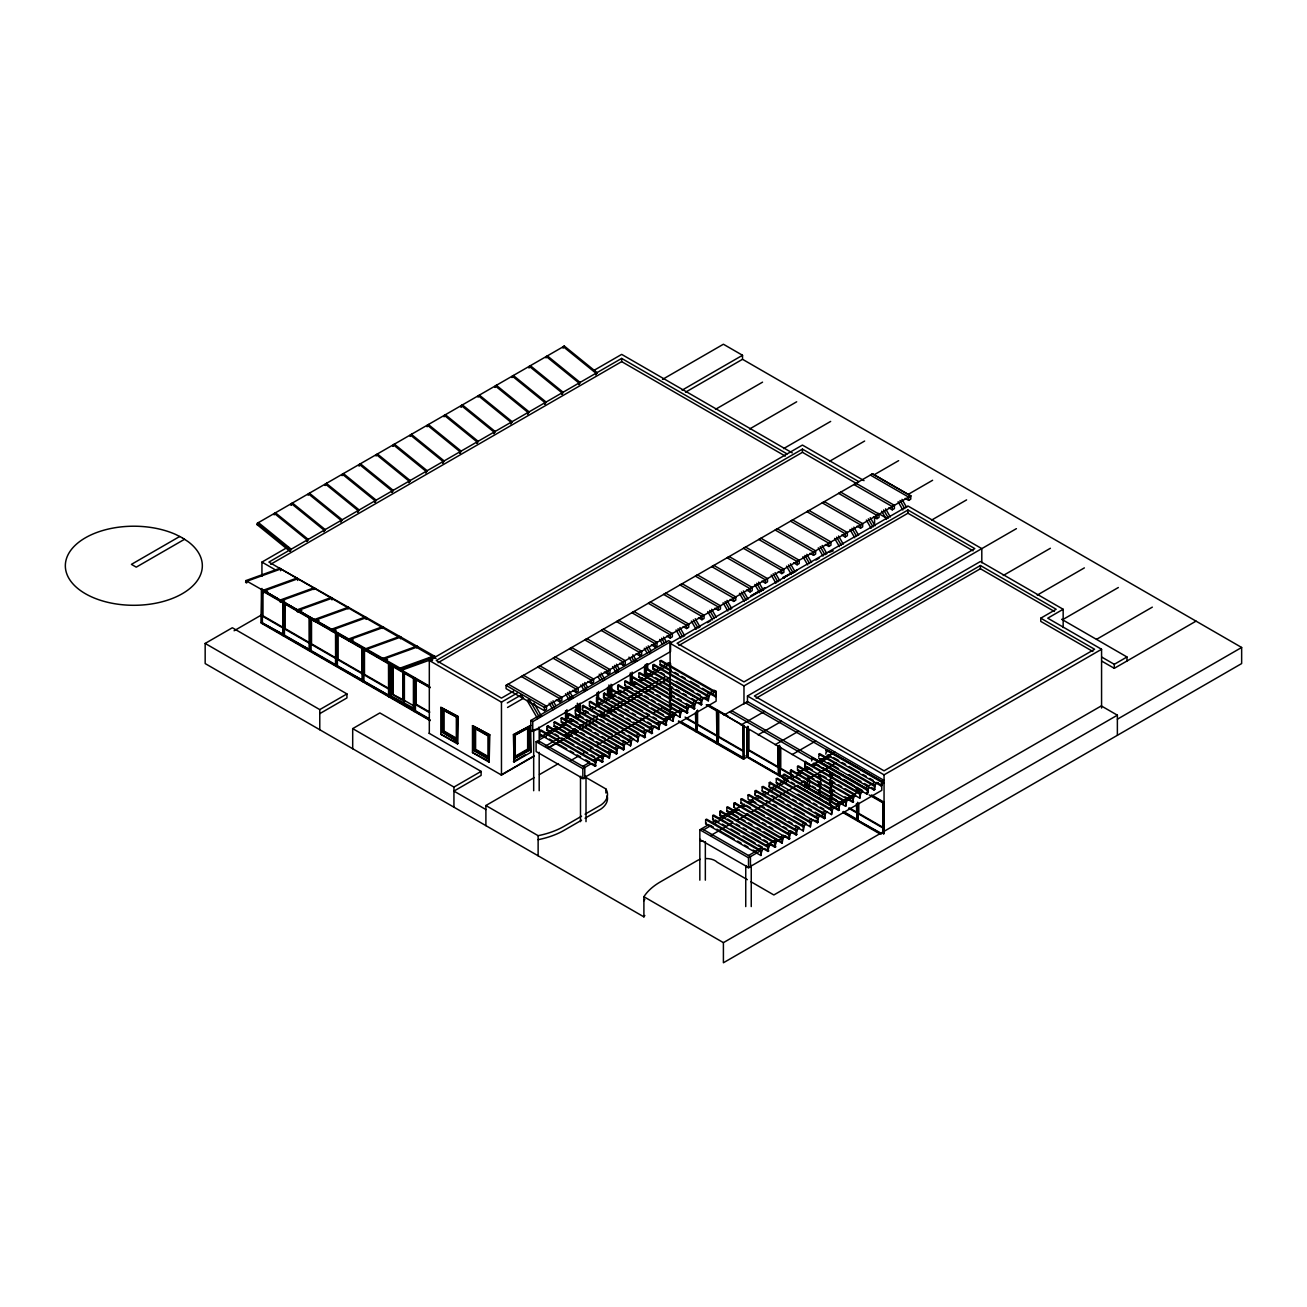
<?xml version="1.0" encoding="UTF-8"?>
<svg xmlns="http://www.w3.org/2000/svg" width="1307" height="1307" viewBox="0 0 1307 1307"><rect width="100%" height="100%" fill="white"/><g stroke="black" fill="none" stroke-linecap="round" stroke-linejoin="round"><path stroke-width="1.5" d="M280.58 570.734L280.825 568.97L246.925 581.223L246.68 582.987L245.634 582.367L245.879 580.602L279.78 568.349L435.084 656.49L434.839 658.238M297.718 580.455L296.918 578.086L263.017 590.339L262.772 592.087L267.592 591.336M263.818 592.708L264.063 590.96L297.98 578.707M280.155 600.06L281.217 600.681L315.118 588.428L314.056 587.807L280.155 600.06L279.91 601.808L284.73 601.073M280.956 602.429L281.217 600.681M331.994 599.897L331.21 597.528L297.293 609.781L297.048 611.529L301.868 610.794M298.094 612.15L298.355 610.402L332.256 598.149M313.811 589.555L314.056 587.807M319.006 620.515L314.186 621.25L314.448 619.502L348.348 607.249L349.394 607.869L315.493 620.122L314.448 619.502M315.232 621.871L315.493 620.122M366.287 619.355L365.486 616.969L331.586 629.222L331.325 630.987L336.144 630.235M332.37 631.608L332.632 629.843L366.532 617.59M348.087 608.997L348.348 607.249M348.724 638.96L349.77 639.58L383.67 627.327L382.624 626.707L348.724 638.96L348.463 640.708L353.282 639.956M349.524 641.329L349.77 639.58M365.225 618.734L365.486 616.969M400.808 637.048L399.762 636.427L365.862 648.68L365.601 650.429L366.663 651.049L366.908 649.301L400.808 637.048L400.563 638.796M382.379 628.455L382.624 626.707M383 658.401L384.046 659.022L417.946 646.769L416.9 646.148L383 658.401L382.755 660.149L387.558 659.414M383.801 660.77L384.046 659.022M246.925 581.223L245.879 580.602L401.184 668.743L435.084 656.49L434.038 655.869L400.138 668.122L400.939 670.491L432.96 658.924M400.939 670.491L400.138 668.122M416.655 647.896L416.9 646.148M433.793 657.617L434.038 655.869M288.308 549.986L257.136 524.695L257.365 523.225L564.346 346.077L597.07 372.626L595.747 374.684L597.07 372.626M291.183 549.185L289.86 551.244L291.183 549.185L258.459 522.62L257.136 524.695M274.127 514.876L275.45 512.818L308.174 539.366L306.851 541.441L308.174 539.366M292.441 503.015L291.118 505.074L292.441 503.015L325.165 529.564L323.842 531.622L325.165 529.564M308.109 495.271L309.432 493.196L342.156 519.745L340.833 521.82L342.156 519.745M326.423 483.394L325.1 485.452L326.423 483.394L359.147 509.942L357.824 512.001L359.147 509.942M342.091 475.65L343.414 473.575L376.138 500.14L374.815 502.198L376.138 500.14M360.405 463.773L359.082 465.831L360.405 463.773L393.146 490.321L391.806 492.396L393.146 490.321M376.073 456.029L377.396 453.954L410.137 480.519L408.797 482.577L410.137 480.519M394.387 444.151L393.064 446.21L394.387 444.151L427.128 470.7L425.804 472.775L427.128 470.7M410.088 436.424L411.411 434.349M428.402 424.546L427.079 426.605L428.402 424.546L461.126 451.095L459.803 453.17L461.126 451.095M444.07 416.802L445.393 414.744L478.117 441.292L476.794 443.351L478.117 441.292M444.135 460.914L442.812 462.972L444.135 460.914L411.395 434.349M462.384 404.925L461.061 406.983L462.384 404.925L495.108 431.473L493.785 433.548L495.108 431.473M478.052 397.181L479.375 395.122L512.099 421.671L510.776 423.729L512.099 421.671M496.366 385.304L495.043 387.378L496.366 385.304L529.106 411.868L527.767 413.927L529.106 411.868M512.034 377.56L513.357 375.501L546.097 402.05L544.758 404.124L546.097 402.05M530.348 365.682L529.025 367.757L530.348 365.682L563.088 392.247L561.765 394.306L563.088 392.247M546.016 357.938L547.355 355.88L580.079 382.428L578.756 384.503L580.079 382.428M563.252 346.665L563.023 348.136L564.346 346.077L563.252 346.665L595.976 373.23M546.506 706.188L544.382 707.414L544.382 710.681L506.087 688.658L506.087 685.374L508.211 684.149L546.506 706.188L546.506 709.456L544.382 710.681M559.723 698.559L561.847 697.334L523.535 675.294L521.411 676.536L559.723 698.559L559.723 701.826L556.243 699.833M576.109 689.099L578.233 687.858L539.922 665.835L537.798 667.06L576.109 689.099L576.109 692.367L572.629 690.357M591.45 680.244L593.574 679.019L555.263 656.996L553.139 658.222L591.45 680.244L591.45 683.512L587.97 681.519M607.837 670.785L609.961 669.56L571.649 647.52L569.525 648.746L607.837 670.785L607.837 674.053L604.357 672.043M623.161 661.93L625.285 660.705L586.974 638.666L584.866 639.907L623.161 661.93L623.161 665.198L619.681 663.204M639.548 652.471L641.672 651.229L603.377 629.206L601.253 630.431L639.548 652.471L639.548 655.738L636.068 653.729M654.889 643.616L657.013 642.39L618.701 620.351L616.577 621.593L654.889 643.616L654.889 646.883L651.409 644.89M670.23 634.777L672.353 633.552L634.042 611.513L631.918 612.738L670.23 634.777L670.23 638.045L666.75 636.035M686.616 625.301L688.74 624.076L650.429 602.053L648.305 603.279L686.616 625.301L686.616 628.569L683.136 626.576M701.941 616.463L704.065 615.221L665.769 593.198L663.646 594.424L701.941 616.463L701.941 619.73L698.461 617.721M718.344 606.987L720.451 605.762L682.156 583.723L680.032 584.964L718.344 606.987L718.344 610.255L714.847 608.261M733.668 598.132L735.792 596.907L697.481 574.884L695.357 576.109L733.668 598.132L733.668 601.416L730.188 599.407M750.055 588.673L752.178 587.447L713.867 565.408L711.76 566.65L750.055 588.673L750.055 591.94L746.575 589.947M765.396 579.818L767.503 578.593L729.208 556.57L727.084 557.795L765.396 579.818L765.396 583.085L761.899 581.092M781.782 570.358L783.89 569.133L745.594 547.094L743.471 548.319L781.782 570.358L781.782 573.626L778.286 571.616M797.123 561.504L799.231 560.278L760.935 538.255L758.812 539.481L797.123 561.504L797.123 564.787L793.627 562.778M813.509 552.044L815.617 550.819L777.322 528.78L775.198 530.021L813.509 552.044L813.509 555.312L810.013 553.318M828.834 543.189L830.958 541.964L792.646 519.941L790.523 521.166L828.834 543.189L828.834 546.457L825.354 544.464M845.221 533.73L847.344 532.504L809.033 510.465L806.925 511.69L845.221 533.73L845.221 536.997L841.741 534.988M860.561 524.875L862.669 523.65L824.374 501.627L822.25 502.852L860.561 524.875L860.561 528.142L857.065 526.149M876.948 515.415L879.056 514.19L840.76 492.151L838.637 493.376L876.948 515.415L876.948 518.683L873.468 516.673M892.273 506.561L894.396 505.335L856.085 483.296L853.977 484.538L892.273 506.561L892.273 509.828L888.793 507.835M908.659 497.101L910.783 495.859L872.472 473.837L506.087 685.374L544.382 707.414L910.701 495.908L872.488 473.837L870.364 475.062L908.659 497.101L908.659 500.369L905.179 498.359M559.723 701.826L561.847 700.601L561.847 697.334M576.109 692.367L578.233 691.142L578.233 687.858M591.45 683.512L593.574 682.287L593.574 679.019M607.837 674.053L609.961 672.827L609.961 669.56M623.161 665.198L625.285 663.972L625.285 660.705M639.548 655.738L641.672 654.513L641.672 651.229M654.889 646.883L657.013 645.658L657.013 642.39M670.23 638.045L672.353 636.819L672.353 633.552M686.616 628.569L688.74 627.344L688.74 624.076M701.941 619.73L704.065 618.489L704.065 615.221M718.344 610.255L720.451 609.029L720.451 605.762M733.668 601.416L735.792 600.174L735.792 596.907M750.055 591.94L752.178 590.715L752.178 587.447M765.396 583.085L767.503 581.86L767.503 578.593M781.782 573.626L783.89 572.401L783.89 569.133M797.123 564.787L799.231 563.546L799.231 560.278M813.509 555.312L815.617 554.086L815.617 550.819M828.834 546.457L830.958 545.231L830.958 541.964M845.221 536.997L847.344 535.772L847.344 532.504M860.561 528.142L862.669 526.917L862.669 523.65M876.948 518.683L879.056 517.458L879.056 514.19M892.273 509.828L894.396 508.603L894.396 505.335M908.659 500.369L910.783 499.143L910.783 495.859M513.406 734.681L530.773 725.45L513.406 734.681L514.092 761.997L530.773 752.375L530.805 720.484L668.596 640.626L670.54 641.753L670.54 651.556L532.75 731.414L530.805 730.286M532.75 731.414L532.75 721.611L670.54 641.753M539.987 730.482L540.869 729.976L596.106 761.752L595.224 766.343L539.987 734.567L539.987 730.482L595.224 762.259L596.106 761.752M547.045 726.398L547.927 725.875L603.164 757.652L602.282 762.242L547.045 730.482L547.045 726.398L602.282 758.158L603.164 757.652M554.119 722.297L555.001 721.791L610.238 753.551L609.356 758.158L554.119 726.382L554.119 722.297L609.356 754.074L610.238 753.551M561.177 718.197L562.059 717.69L617.296 749.466L616.414 754.057L561.177 722.281L561.177 718.197L616.414 749.973L617.296 749.466M568.251 714.112L569.133 713.589L624.37 745.366L623.488 749.957L568.251 718.197L568.251 714.112L623.488 745.872L624.37 745.366M575.309 710.011L576.191 709.505L631.444 741.265L630.546 745.872L575.309 714.096L575.309 710.011L630.546 741.788L631.444 741.265M582.383 705.911L583.265 705.404L638.502 737.181L637.62 741.772L582.383 709.995L582.383 705.911L637.62 737.687L638.502 737.181M589.441 701.826L590.323 701.304L645.576 733.08L644.678 737.671L589.441 705.911L589.441 701.826L644.678 733.586L645.576 733.08M596.515 697.726L597.397 697.219L652.634 728.979L651.752 733.586L596.515 701.81L596.515 697.726L651.752 729.502L652.634 728.979M603.573 693.625L604.455 693.118L659.708 724.895L658.826 729.486L603.573 697.709L603.573 693.625L658.826 725.401L659.708 724.895M610.647 689.541L611.529 689.018L666.766 720.794L665.884 725.385L610.647 693.625L610.647 689.541L665.884 721.301L666.766 720.794M617.705 685.44L618.587 684.933L673.84 716.693L672.958 721.301L617.705 689.524L617.705 685.44L672.958 717.216L673.84 716.693M624.779 681.339L625.661 680.833L680.898 712.609L680.016 717.2L624.779 685.423L624.779 681.339L680.016 713.116L680.898 712.609M631.836 677.255L632.719 676.732L687.972 708.508L687.09 713.099L631.836 681.339L631.836 677.255L687.09 709.015L687.972 708.508M638.911 673.154L639.793 672.648L695.03 704.408L694.148 709.015L638.911 677.238L638.911 673.154L694.148 704.93L695.03 704.408M645.968 669.053L646.867 668.547L702.104 700.323L701.222 704.914L645.968 673.138L645.968 669.053L701.222 700.83L702.104 700.323M653.043 664.969L653.925 664.446L709.162 696.223L708.28 700.813L653.043 669.053L653.043 664.969L708.28 696.729L709.162 696.223M660.1 660.868L660.999 660.362L716.236 692.122L715.354 696.729L660.1 664.953L660.1 660.868L715.354 692.628M539.987 734.567L546.048 737.034M547.045 730.482L547.927 725.875M554.119 726.382L555.001 725.875L565.359 731.822M568.251 718.197L569.133 713.589M582.383 709.995L583.265 705.404M589.441 705.911L595.502 708.378M596.515 701.81L597.397 701.304M603.573 697.709L604.455 693.118M610.647 693.625L611.529 693.102M617.705 689.524L618.587 684.933M624.779 685.423L625.661 684.917M631.836 681.339L632.719 680.816M638.911 677.238L639.793 676.732M645.968 673.138L646.867 672.631M653.043 669.053L653.925 664.446M660.1 664.953L660.999 664.446L671.357 670.393M539.644 737.442L557.305 727.198M560.834 725.156L571.437 719.013M574.966 716.955L585.569 710.812M589.098 708.77L592.626 706.728M596.172 704.669L620.907 690.341M624.436 688.299L627.964 686.24M631.493 684.198L635.039 682.156M638.568 680.097L642.096 678.055M645.625 676.013L668.596 662.698L670.54 663.825L670.54 673.628M707.169 694.295L714.177 690.243L716.122 691.354L716.122 701.173L582.84 778.417L536.115 751.541L536.115 741.739L538.059 740.612L584.784 767.487L584.784 777.289M539.824 739.582L566.323 724.225M569.852 722.183L573.381 720.124M576.926 718.082L580.455 716.04M583.984 713.981L587.513 711.939M591.058 709.897L615.777 695.553M619.322 693.511L629.909 687.368M633.454 685.325L636.983 683.267M640.512 681.225L670.54 663.825M545.117 746.313L559.249 738.128M564.559 735.057L575.145 728.914M578.691 726.872L624.615 700.242M628.144 698.199L665.247 676.699M582.84 766.359L589.833 762.291M593.345 760.266L603.85 754.172M607.347 752.146L610.859 750.12M614.355 748.094L617.852 746.052M621.364 744.026L624.86 742M628.357 739.974L631.869 737.932M635.365 735.906L638.878 733.88M642.374 731.855L645.87 729.812M649.383 727.787L652.879 725.761M656.392 723.735L659.888 721.693M663.384 719.667L680.898 709.521M684.411 707.495L687.907 705.453M691.403 703.427L701.924 697.334M582.84 778.417L582.84 768.614L591.793 763.419M595.289 761.393L598.786 759.367M602.298 757.325L605.795 755.299M609.307 753.273L612.803 751.247M616.3 749.205L619.812 747.179M623.308 745.153L633.813 739.059M637.326 737.034L640.822 735.008M644.318 732.966L654.84 726.888M658.336 724.846L675.85 714.7M679.346 712.674L682.858 710.649M686.355 708.606L696.86 702.529M700.372 700.487L716.122 691.354M715.354 696.729L716.236 696.206M705.649 819.652L706.532 819.13L761.769 850.906L760.886 855.497L705.649 823.737L705.649 819.652L760.886 851.412L761.769 850.906M712.707 815.552L713.589 815.029L768.843 846.805L767.961 851.412L712.707 819.636L712.707 815.552L767.961 847.312L768.843 846.805M719.781 811.451L720.663 810.944L775.901 842.705L775.018 847.312L719.781 815.535L719.781 811.451L775.018 843.227L775.901 842.705M726.839 807.35L727.738 806.844L782.975 838.62L782.092 843.211L726.839 811.451L726.839 807.35L782.092 839.127L782.975 838.62M733.913 803.266L734.795 802.743L790.032 834.519L789.15 839.127L733.913 807.35L733.913 803.266L789.15 835.026L790.032 834.519M740.971 799.165L741.87 798.659L797.107 830.419L796.224 835.026L740.971 803.25L740.971 799.165L796.224 830.942L797.107 830.419M748.045 795.064L748.927 794.558L804.164 826.334L803.282 830.925L748.045 799.165L748.045 795.064L803.282 826.841L804.164 826.334M755.119 790.98L756.001 790.457L811.239 822.234L810.356 826.841L755.119 795.064L755.119 790.98L810.356 822.74L811.239 822.234M762.177 786.879L763.059 786.373L818.296 818.133L817.414 822.74L762.177 790.964L762.177 786.879L817.414 818.656L818.296 818.133M769.251 782.779L770.133 782.272L825.37 814.049L824.488 818.639L769.251 786.879L769.251 782.779L824.488 814.555L825.37 814.049M776.309 778.694L777.191 778.171L832.428 809.948L831.546 814.555L776.309 782.779L776.309 778.694L831.546 810.454L832.428 809.948M783.383 774.594L784.265 774.087L839.502 805.847L838.62 810.454L783.383 778.678L783.383 774.594L838.62 806.37L839.502 805.847M790.441 770.493L791.323 769.986L846.56 801.763L845.678 806.354L790.441 774.594L790.441 770.493L845.678 802.269L846.56 801.763M797.515 766.408L798.397 765.886L853.634 797.662L852.752 802.269L797.515 770.493L797.515 766.408L852.752 798.169L853.634 797.662M811.647 760.935L812.529 757.701L867.766 789.477L867.766 793.561L866.884 794.068L813.362 763.288M818.705 756.851L819.587 753.6L874.824 785.376L874.824 789.461L873.942 789.983L818.705 758.207M825.779 754.106L826.661 749.515L881.898 781.276L881.898 785.376L881.016 785.883L827.494 755.103M705.649 823.737L706.532 823.214M712.707 819.636L713.589 819.13M719.781 815.535L720.663 810.944M726.839 811.451L727.738 810.928L738.079 816.891M733.913 807.35L734.795 802.743M740.971 803.25L741.87 802.743M755.119 795.064L756.001 790.457M762.177 790.964L768.238 793.431M769.251 786.879L770.133 782.272M776.309 782.779L780.638 784.249M783.383 778.678L787.713 780.165M790.441 774.594L791.323 769.986M805.455 765.886L804.573 766.392L859.81 798.169L860.692 793.561L805.455 761.801L804.573 762.308L859.81 794.084L860.692 793.561M699.833 880.166L699.833 829.765L708.835 824.554M712.364 822.495L715.909 820.453M719.438 818.411L744.173 804.066M747.702 802.024L758.305 795.881M761.834 793.823L765.363 791.781M768.892 789.738L793.627 775.394M797.172 773.352L807.759 767.209M811.304 765.167L814.833 763.108M818.362 761.066L821.891 759.024M825.436 756.965L828.965 754.923M703.721 829.765L710.779 825.665M714.325 823.622L739.059 809.294M742.588 807.236L746.117 805.194M749.646 803.152L753.191 801.093M756.72 799.051L760.249 796.992M763.778 794.95L788.513 780.622M792.042 778.564L802.645 772.421M806.174 770.378L809.719 768.336M813.248 766.278L816.777 764.236M820.306 762.193L830.909 756.05M710.779 835.483L731.985 823.198M737.279 820.126L747.882 813.983M751.411 811.925L797.352 785.311M800.881 783.269L804.409 781.21M807.955 779.168L836.219 762.782M748.503 855.513L762.504 847.393M766.016 845.368L776.521 839.274M780.018 837.248L783.53 835.222M787.026 833.18L790.523 831.154M794.035 829.128L797.531 827.102M801.028 825.06L804.54 823.034M808.036 821.008L811.549 818.983M815.045 816.94L818.541 814.915M822.054 812.889L825.55 810.863M829.063 808.821L832.559 806.795M836.055 804.769L860.578 790.555M864.074 788.529L874.595 782.436M699.833 839.584L748.503 867.57L748.503 857.768L764.464 848.521M767.961 846.495L771.457 844.453M774.969 842.427L785.474 836.333M788.971 834.307L792.483 832.281M795.979 830.255L799.476 828.213M802.988 826.187L806.484 824.162M809.997 822.136L813.493 820.093M816.989 818.068L827.511 811.974M831.007 809.948L855.53 795.734M859.026 793.708L862.522 791.683M866.035 789.657L869.531 787.615M873.043 785.589L878.288 782.55M866.884 794.068L867.766 789.477M873.942 789.983L874.824 785.376M881.016 785.883L881.898 781.276M748.503 867.57L881.784 790.327L881.784 782.485M179.696 536.491L131.419 564.363L136.255 567.156L184.532 539.285M261.939 576.289L261.939 562.092L288.39 546.816M593.46 370.682L621.675 354.393L792.254 452.875M787.043 453.888L621.675 358.412L268.899 562.092L436.015 658.565M270.663 564.281L621.675 361.631L785.278 456.094M261.841 622.704L283.309 634.483L261.841 622.704L262.364 590.388L283.309 602.462L283.276 635.856L284.42 635.137L284.42 603.115L283.897 635.447L309.677 649.71L284.42 635.137M644.825 915.472A71.346 41.187 0 0 0 643.894 916.861L205.166 663.564L205.166 643.436L232.336 627.752L346.943 693.919L346.943 697.938L319.774 713.638M662.518 379.389L723.408 344.231L742.523 355.275L742.523 359.294L1241.65 647.471L1241.65 663.564L723.408 962.769L723.408 942.641L1117.371 715.19L1117.371 735.302M234.1 630.758L262.331 614.47M282.769 634.794L282.769 602.772L283.815 602.07L428.941 685.865M430.166 720.663L261.335 623.178L261.939 588.444M682.107 390.172L742.523 355.275M685.554 392.198L742.523 359.294M310.38 618.717L336.16 632.98L335.621 665.312L310.38 650.723L310.38 618.717L335.621 633.291L336.765 632.653L336.765 666.129M715.468 409.336L762.553 382.15M363.248 681.421L363.869 648.975L363.869 680.996L362.725 681.715L362.725 648.239L336.847 633.993L362.104 648.582L363.248 647.945M310.903 618.407L310.903 650.429L309.759 651.147L309.759 617.672M337.386 633.699L337.386 665.704L336.242 666.439L336.242 632.964M749.565 429.006L796.682 401.788M389.731 663.221L388.587 663.858L363.33 649.285M336.847 666.015L362.643 680.293L337.386 665.704M389.731 696.745L390.434 664.413L390.434 696.337L414.123 710.011M205.166 643.436L319.774 709.603L346.943 693.919M783.547 448.628L830.664 421.409M429.317 733.39L429.317 660.492L802.433 445.066L864.025 480.633M858.813 481.646L802.433 449.102L436.277 660.492L501.463 698.118L513.782 691.011M438.041 662.698L802.433 452.32L857.049 483.835M389.731 664.806L413.42 678.496L414.809 677.712M430.052 719.83L414.907 711.073L414.907 679.052L428.892 686.518M363.33 681.306L389.11 695.585L363.869 680.996M393.244 693.984L393.244 665.949L392.541 694.376L402.997 699.604L402.997 671.586L402.997 699.604M413.943 708.28L391.152 695.928L389.029 697.105L389.192 663.531L261.384 589.147L261.335 623.178M352.694 748.731L352.694 728.62L379.863 712.936L481.107 771.391L481.107 775.41L453.937 791.094L485.894 809.539M829.749 461.191L864.646 441.031M415.43 678.758L415.43 710.763L414.123 711.58L414.286 678.023L430.166 687.188M440.835 707.365L458.202 716.595L457.499 743.912L440.835 734.289L440.835 707.365L458.202 716.595M442.011 709.391L457.025 717.265L442.011 709.391L442.011 732.296L456.339 740.563L442.697 731.904L442.697 708.998M874.203 474.768L898.628 460.652M442.011 732.296L443.4 731.495L456.143 738.847M440.835 734.289L458.202 743.52M429.317 660.492L501.463 702.153L517.376 692.955M507.296 702.97L521.33 694.867L523.339 698.33M472.481 725.63L489.831 734.861L489.145 762.177L472.481 752.554L472.481 725.63L489.831 734.861M507.541 707.463L523.535 698.216M473.64 727.656L487.968 735.939L487.968 758.844L473.64 750.561L473.64 727.656L488.671 735.531M908.185 494.389L932.61 480.273M473.64 750.561L475.045 749.761L487.772 757.112M472.481 752.554L488.165 760.821M670.115 667.599L670.115 643.289L907.94 505.989L981.802 548.63L981.802 562.794M783.432 577.988L797.368 569.934L782.73 577.563L784.135 578.38M707.365 622.687L710.698 620.76M815.911 560.033L819.244 558.105M829.242 552.338L833.262 550.802M514.582 735.351L528.91 727.084L528.91 749.973L514.582 758.256L514.582 735.351L529.596 727.476L529.596 750.381L514.582 758.256M907.94 510.008L677.091 643.289L743.977 681.911L974.826 548.63L907.94 510.008L907.94 513.226L678.856 645.495M352.694 728.62L453.937 787.075L481.107 771.391M513.863 757.848L528.191 749.565L529.596 750.381M513.406 761.589L525.071 754.858M931.695 520.039L966.592 499.895M571.077 732.41L575.783 729.698M599.521 715.991L604.226 713.279M566.225 736.854L577.204 730.515M600.942 716.808L604.079 714.994M607.216 713.181L610.353 711.384M501.185 774.888L533.975 755.952M548.107 747.8L563.987 738.618M581.648 728.44L597.528 719.258M611.643 711.106L641.655 693.788M645.184 691.746L648.713 689.704M652.258 687.662L669.903 677.467M429.039 733.227L501.463 775.051L534.253 756.116M548.385 747.963L564.265 738.782M570.751 735.04L566.911 737.262L566.911 733.325M573.185 733.635L577.89 730.923M580.161 729.616L592.512 722.477M601.628 717.216L606.334 714.504M610.157 712.282L641.933 693.935M645.462 691.909L656.065 685.783M659.594 683.757L670.181 677.63M567.957 737.458L571.453 735.449M574.933 733.439L578.413 731.414M603.033 717.216L606.513 715.207M485.894 825.632L485.894 805.52L534.302 777.567M539.481 774.577L558.497 763.598M570.783 760.527L577.825 756.459M581.354 754.433L584.866 752.391M588.395 750.365L591.908 748.323M595.437 746.297L648.239 715.811M653.533 712.756L662.322 707.675L670.181 712.217M670.115 643.289L743.977 685.93L1016.405 528.649M747.457 702.071L747.457 695.994L980.397 561.504L1063.163 609.274L1063.163 627.523M1040.764 618.178L1056.187 609.274L980.397 565.523L754.417 695.994L884.055 770.836L1094.612 649.269L1040.764 618.178L1040.764 621.397L1092.864 651.474M723.931 715.141L747.457 701.549L884.055 780.426L881.964 781.635L745.366 702.758M697.088 710.861L697.088 730.989L696.059 731.789L696.059 712.103M756.181 698.183L980.397 568.741L1054.422 611.48M581.566 816.205L564.085 826.302A68.242 39.406 0 0 1 538.125 835.679L485.894 805.52M585.062 814.179L600.812 805.096A28.754 16.599 0 0 0 605.893 788.954L584.817 776.799M741.004 724.993L764.53 711.416M1003.27 575.472L1050.387 548.27M581.566 820.224L564.085 830.321A68.242 39.406 0 0 1 538.125 839.698M585.062 818.215L600.812 809.115A28.754 16.599 0 0 0 607.118 795.751M834.879 752.031L811.353 765.608L718.098 711.106L718.098 743.128L716.955 743.846L716.955 710.371M758.076 734.861L781.602 721.268M678.415 721.595L743.438 759.138L747.49 756.835L747.457 726.414M778.253 746.428L778.253 774.447L747.702 756.802L747.702 726.79M775.149 744.712L798.675 731.136M1037.252 595.093L1084.369 567.892M792.222 754.564L815.748 740.987M1063.163 609.274L1047.74 618.178L1101.572 649.269L1101.572 708.067M780.132 746.869L780.132 774.92L778.988 775.639L778.988 746.117M1062.509 619.747L1118.351 587.513M824.619 769.48L830.386 772.012M808.821 784.298L808.821 788.301L819.26 793.529M806.011 790.621L830.386 805.504L830.386 795.669M1096.491 639.368L1152.333 607.134M747.457 695.994L884.055 774.855L1101.572 649.269M866.198 793.153L868.273 791.944L868.273 789.526L731.691 710.665M881.964 784.037L884.055 782.828M1101.932 657.192L1114.283 664.315L1126.977 656.98L1126.977 660.999M1101.932 661.211L1114.283 668.334L1196.036 621.135M869.09 794.901L882.911 802.841L884.055 802.22L871.687 795.081M881.751 833.588L857.653 820.29L857.653 802.286M857.572 820.404L857.033 804.949M1117.371 719.209L1241.65 647.471M258.459 522.62L257.365 523.225L290.154 549.822M314.186 621.25L317.96 619.894M401.772 669.2L422.488 661.701M825.779 750.022L881.016 781.798M833.556 757.57L838.735 760.543M842.198 762.536L845.645 764.513M849.093 766.506L859.451 772.47M862.914 774.447L866.361 776.44M869.808 778.417L873.272 780.41M876.719 782.387L881.898 785.376M818.705 754.123L873.942 785.883M674.804 672.386L678.251 674.363M681.699 676.356L685.162 678.349M690.341 681.323L698.967 686.289M702.414 688.266L714.504 695.226M821.319 758.681L824.766 760.674M828.23 762.651L838.571 768.614M848.929 774.577L861.019 781.521M864.466 783.514L867.93 785.491M871.377 787.484L874.824 789.461M811.647 758.207L866.884 789.983M653.925 668.53L657.372 670.524M660.836 672.501L664.283 674.494M676.373 681.437L693.625 691.37M697.088 693.363L700.536 695.34M703.983 697.334L707.446 699.31M815.976 763.778L819.424 765.755M822.887 767.748L833.245 773.711M840.14 777.681L836.692 775.688L840.123 777.534M843.603 779.658L847.05 781.651M850.498 783.628L853.961 785.621M859.14 788.595L862.587 790.588M648.582 673.628L652.03 675.605M655.493 677.598L658.94 679.575M662.388 681.568L672.746 687.531M676.209 689.508L679.656 691.501M683.104 693.478L686.567 695.471M691.746 698.444L695.193 700.438M698.641 702.414L702.104 704.408M807.187 766.882L812.366 769.856M822.724 775.819L826.171 777.796M829.618 779.789L834.797 782.762M838.261 784.755L841.708 786.732M845.155 788.725L855.513 794.672M641.525 677.729L651.883 683.675M655.33 685.669L667.42 692.612M670.867 694.605L674.314 696.582M677.778 698.575L681.225 700.552M686.404 703.542L695.03 708.492M798.397 769.986L813.934 778.923M817.381 780.9L820.829 782.893M824.292 784.87L834.65 790.833M845.008 796.78L853.634 801.746M634.45 681.813L646.54 688.773M649.987 690.75L653.435 692.743M656.898 694.72L660.345 696.713M672.435 703.656L687.972 712.593M796.502 777.061L799.949 779.037M803.413 781.031L806.86 783.007M812.039 785.997L815.486 787.974M818.95 789.967L836.202 799.884M839.666 801.877L843.113 803.854M629.108 686.91L632.572 688.887M636.019 690.88L639.466 692.857M644.645 695.847L648.109 697.824M651.556 699.817L655.003 701.794M658.467 703.787L668.808 709.734M672.272 711.727L675.719 713.704M791.16 782.141L794.623 784.135M798.071 786.111L808.429 792.075M818.786 798.022L822.234 800.015M825.697 801.992L830.876 804.981M834.323 806.958L839.502 809.948M623.766 691.991L627.229 693.984M630.677 695.961L634.124 697.954M637.587 699.931L647.945 705.894M651.392 707.871L663.482 714.831M666.929 716.808L670.377 718.801M797.907 794.182L809.997 801.126M813.444 803.119L816.891 805.096M820.355 807.089L823.802 809.066M618.44 697.088L642.603 710.975M646.05 712.968L649.497 714.945M652.961 716.939L656.408 718.915M661.587 721.905L666.766 724.879M771.849 787.353L789.118 797.286M792.565 799.263L796.028 801.256M799.476 803.233L802.923 805.226M808.102 808.2L811.549 810.193M815.013 812.17L825.37 818.133M604.455 697.203L607.918 699.196M611.366 701.173L621.724 707.136M625.171 709.113L628.634 711.106M632.082 713.083L635.529 715.076M640.708 718.049L644.171 720.043M647.618 722.019L651.066 724.013M654.529 725.989L657.976 727.983M771.685 795.424L775.149 797.401M778.596 799.394L783.775 802.367M787.222 804.36L790.686 806.337M794.133 808.33L804.491 814.277M814.849 820.241L818.296 822.234M604.308 705.274L616.381 712.217M619.828 714.21L623.292 716.187M626.739 718.18L630.186 720.157M633.65 722.15L644.008 728.113M647.455 730.09L652.634 733.064M757.717 795.538L762.896 798.528M766.359 800.505L769.807 802.498M773.254 804.475L776.717 806.468M793.97 816.401L806.06 823.345M598.965 710.355L602.413 712.348M605.86 714.325L609.323 716.318M612.771 718.295L638.666 733.194M642.113 735.188L645.576 737.164M752.375 800.636L755.838 802.612M761.017 805.602L764.464 807.579M767.912 809.572L785.18 819.489M788.627 821.482L792.091 823.475M795.538 825.452L798.985 827.445M584.997 710.485L588.444 712.462M593.623 715.452L597.07 717.429M600.517 719.422L603.981 721.399M607.428 723.392L617.786 729.355M621.233 731.332L624.697 733.325M628.144 735.302L631.591 737.295M747.049 805.716L750.496 807.71M755.675 810.683L764.301 815.65M767.748 817.643L771.212 819.62M774.659 821.613L779.838 824.586M783.285 826.563L786.749 828.556M790.196 830.549L797.107 834.519M579.654 715.566L583.102 717.559M586.549 719.536L596.907 725.499M600.37 727.493L612.444 734.436M615.907 736.413L619.355 738.406M622.802 740.399L626.265 742.376M746.885 813.787L758.959 820.731M762.422 822.724L765.869 824.717M769.317 826.694L772.78 828.687M784.853 835.63L790.032 838.604M570.849 718.67L577.759 722.64M581.207 724.633L591.565 730.58M595.028 732.573L598.475 734.567M601.923 736.544L605.386 738.537M608.833 740.514L624.37 749.45M741.543 818.885L744.99 820.861M748.437 822.855L751.901 824.831M757.08 827.805L760.527 829.798M763.974 831.791L781.243 841.708M562.059 721.774L570.702 726.741M574.149 728.734L577.596 730.711M581.06 732.704L584.507 734.681M589.686 737.654L593.133 739.648M596.596 741.641L600.044 743.618M603.491 745.611L617.296 753.551M720.663 815.029L724.111 817.022M727.574 818.999L732.753 821.972M736.2 823.965L739.648 825.942M743.111 827.935L746.558 829.929M751.737 832.902L760.364 837.869M763.827 839.846L767.274 841.839M770.722 843.816L775.901 846.805M568.806 733.815L572.254 735.792M575.717 737.785L579.164 739.778M582.612 741.755L592.97 747.718M596.433 749.695L608.507 756.655M715.321 820.11L718.768 822.103M722.232 824.096L725.679 826.073M730.858 829.046L739.484 834.013M742.948 836.006L755.021 842.95M758.485 844.943L761.932 846.92M765.379 848.913L768.843 850.89M547.927 729.96L551.391 731.953M554.838 733.946L558.285 735.923M561.749 737.916L573.822 744.859M577.286 746.852L587.627 752.799M591.091 754.793L594.538 756.769M597.985 758.763L603.164 761.736M530.805 720.484L532.75 721.611M709.979 825.207L713.442 827.184M716.889 829.177L734.158 839.11M737.605 841.087L741.053 843.08M744.516 845.057L747.963 847.05M753.142 850.024L756.59 852.017M549.495 739.027L552.943 741.02M556.406 742.997L566.764 748.96M570.211 750.937L573.659 752.93M577.122 754.907L580.569 756.9M585.748 759.873L589.196 761.867M592.659 763.843L596.106 765.837M701.777 828.638L750.447 856.64L750.447 866.443M699.833 829.765L748.503 857.768M536.115 741.739L582.84 768.614M907.94 513.226L973.062 550.835M878.173 513.324L886.996 518.422M1061.692 619.289L1126.977 656.98M1117.371 715.19L1101.295 705.911L773.842 894.968L750.872 881.702M729.6 711.874L811.908 759.383M825.321 769.088L828.785 771.016M832.33 772.96L835.859 775.002M843.489 779.478L851.739 784.167M871.165 795.391L883.516 802.514L883.516 834.029M817.153 764.84L860.937 790.114M673.644 684.754L694.834 696.99M708.786 705.045L728.081 716.187M707.038 704.718L743.438 725.663L743.438 759.138M706.188 704.865L716.514 710.828M792.761 775.263L780.753 768.32L780.753 747.963M832.314 798.103L839.176 802.057M849.485 808.004L856.346 811.974M882.829 827.249L858.797 813.379L858.797 803.201M748.225 750.234L778.776 767.879M780.132 768.663L791.928 775.459M802.024 781.292L805.39 783.236M840.123 803.282L831.709 798.43L831.709 801.567M848.537 808.151L856.951 813.003M858.176 813.722L883.434 828.295M830.419 799.966L820.665 794.346L820.665 796.682M685.08 717.102L695.373 723.049M716.514 735.269L697.562 724.323L697.562 710.077M742.735 750.398L718.719 736.527L718.719 712.103M808.821 788.301L818.574 793.937L818.574 789.934M685.881 718.262L695.977 724.094M697.088 724.732L717.004 736.233M718.098 736.87L743.356 751.443M780.132 774.92L786.879 778.809M843.489 811.5L856.951 819.277L856.428 803.576M745.823 755.887L786.585 779.413M798.234 786.144L813.036 794.689M814 795.244L833.262 806.37M842.966 811.81L881.228 833.899M786.062 779.724L746.951 757.145L746.951 727.607M796.649 785.834L805.471 790.931M830.566 805.422L834.095 807.448M842.917 812.546L879.987 833.948M680.833 721.611L695.977 730.368L695.455 712.658M697.088 730.989L717.004 742.49L716.481 710.779L717.494 710.077L717.494 743.552M718.098 743.128L743.356 757.717L742.735 725.973M678.611 720.941L743.977 758.828L743.977 725.352M608.931 710.567L611.741 712.184M261.939 562.092L276.006 570.211M428.99 658.532L432.503 660.574M266.922 592.332L277.051 598.181M284.42 603.115L309.677 617.688M363.869 648.975L414.123 678.121M261.841 590.682L282.802 602.805M283.897 603.426L309.155 617.999L310.298 617.361L310.298 650.837M414.907 679.052L430.052 687.809M530.773 752.375L530.07 730.825M747.343 879.66L717.298 862.31A12.776 7.385 0 0 0 705.927 858.536M282.802 627.246L262.87 615.744L262.87 591.303M309.056 642.407L285.04 628.536L285.04 604.112M335.54 657.699L311.523 643.828L311.523 619.387M388.506 688.266L364.473 674.396L364.473 649.971M429.774 712.103L416.051 704.179L416.051 679.738M262.364 616.136L283.309 628.226M284.42 628.863L309.677 643.452M310.903 644.155L336.16 658.728M337.386 659.447L362.643 674.02M363.869 674.739L389.11 689.312M415.43 704.506L428.892 712.282M404.386 700.421L414.139 706.041M392.541 694.376L402.295 700.013M310.903 650.429L336.16 665.002M415.43 710.763L428.892 718.54M261.384 622.622L428.99 719.373M457.189 738.651L443.955 731.005L443.955 709.701M488.818 756.916L475.585 749.27L475.585 727.966M488.671 758.436L474.327 750.169L474.327 727.264M700.258 859.352A12.776 7.385 0 0 0 697.088 860.692L660.362 881.898A71.346 41.187 0 0 0 643.894 896.733L723.408 942.641M279.78 568.349L280.825 568.97M365.862 648.68L366.908 649.301M331.586 629.222L332.632 629.843M297.293 609.781L298.355 610.402M263.017 590.339L264.063 590.96M546.261 356.484L578.985 383.033M529.27 366.287L561.994 392.835M512.279 376.106L545.003 402.654M495.288 385.908L528.012 412.457M478.297 395.711L511.021 422.275M461.306 405.529L494.03 432.078M444.315 415.332L477.039 441.897M427.324 425.151L460.048 451.699M410.333 434.953L443.057 461.502M393.309 444.756L426.033 471.304M376.318 454.558L409.042 481.107M359.327 464.377L392.051 490.926M342.336 474.18L375.06 500.728M325.345 483.982L358.069 510.547M308.354 493.801L341.078 520.349M291.363 503.603L324.087 530.168M274.356 513.422L307.096 539.971M283.145 544.316L286.266 546.849M901.977 499.339L906.699 507.508M900.033 500.467L904.754 508.635M898.089 501.725L902.843 509.975M885.591 508.815L890.312 516.984M883.646 509.942L888.368 518.111M881.686 511.2L886.456 519.434M870.25 517.67L874.987 525.839M868.305 518.797L873.043 526.966M866.361 520.055L871.132 528.289M853.863 527.129L858.601 535.298M851.919 528.257L856.657 536.425M849.975 529.515L854.745 537.749M838.539 535.984L843.26 544.153M836.594 537.112L841.316 545.28M834.634 538.37L839.404 546.604M822.152 545.444L826.874 553.613L824.929 554.74L820.208 546.571M818.247 547.829L823.018 556.063M806.811 554.299L811.549 562.467M804.867 555.426L809.605 563.595M802.923 556.684L807.693 564.918M790.425 563.758L795.162 571.927M788.48 564.885L793.218 573.054M786.536 566.143L791.307 574.394M775.084 572.613L779.822 580.782M773.14 573.74L777.877 581.909M771.195 574.998L775.966 583.232M758.697 582.072L763.419 590.241M756.753 583.2L761.491 591.368M754.809 584.458L759.579 592.692M743.373 590.927L748.094 599.096M741.428 592.055L746.15 600.223M739.468 593.313L744.238 601.547M726.986 600.387L731.708 608.556L729.763 609.683L725.042 601.514M723.081 602.772L727.852 611.023M711.645 609.242L716.367 617.41M709.701 610.369L714.439 618.538M707.757 611.627L712.527 619.861M695.259 618.701L699.98 626.87L698.036 627.997L693.314 619.828M691.37 621.086L696.141 629.337M679.934 627.556L684.656 635.725L682.711 636.852L677.99 628.683M676.029 629.941L680.8 638.175M663.548 637.032L666.374 641.933M661.603 638.159L664.43 643.06M659.643 639.417L662.502 644.351M648.19 645.87L651.033 650.772M646.262 646.998L650.036 653.533M644.302 648.256L647.161 653.19M632.866 654.725L636.64 661.26M631.869 657.486L634.696 662.371M628.977 657.111L631.836 662.045M616.479 664.185L619.306 669.086M614.535 665.312L618.309 671.847M612.591 666.57L616.398 673.154M601.138 673.04L604.929 679.575M599.21 674.167L602.984 680.702M598.214 677.075L600.109 680.359M584.752 682.499L587.595 687.4M582.808 683.626L586.598 690.161M580.863 684.884L584.686 691.485M569.411 691.354L573.201 697.889M567.467 692.481L571.257 699M565.523 693.739L569.346 700.323M553.024 700.813L555.867 705.715M551.08 701.941L554.871 708.476M549.136 703.199L552.959 709.783M533.909 703.133L541.474 716.203M539.546 717.331L529.139 699.359L527.129 700.519L537.618 718.638M1114.283 664.315L1114.283 668.334M980.397 565.523L980.397 568.741M884.055 774.855L884.055 833.719M883.434 802.547L883.434 833M882.829 802.825L882.911 832.869M874.579 517.098L874.579 525.202M859.81 794.084L859.81 798.169M858.797 788.954L858.797 793.022M858.176 791.928L858.176 787.958L857.653 792.271M858.176 803.805L858.176 819.979M857.033 787.239L857.033 791.176M856.346 787.533L856.346 791.601M852.752 798.169L852.752 802.269M845.678 802.269L845.678 806.354M838.62 806.37L838.62 810.454M832.314 773.662L832.314 777.73M832.314 781.815L832.314 785.883M832.314 789.951L832.314 796.061M831.709 772.682L831.709 776.636M831.709 780.606L831.709 786.536M831.709 790.506L831.709 794.46M831.546 810.454L831.546 814.555M831.17 772.976L831.089 777.551M831.17 780.982L831.089 801.175M830.566 771.947L830.566 793.594M829.7 772.421L829.7 776.407M829.7 780.393L829.7 784.396M829.7 788.382L829.7 792.369M829.7 796.355L829.7 802.351M826.661 749.515L826.661 752.244M824.488 814.555L824.488 818.639M820.665 774.316L820.665 788.333M819.963 775.133L819.963 779.135M819.963 783.122L819.963 795.097M818.574 773.924L818.574 777.926M818.574 781.929L818.574 785.932M817.414 818.656L817.414 822.74M810.356 822.74L810.356 826.841M809.507 777.894L809.507 787.909M808.821 776.293L808.821 780.295M807.416 777.877L807.416 787.86M806.697 784.282L806.697 788.268M806.011 782.681L806.011 786.667M805.471 761.393L805.39 769.366M805.471 783.056L805.471 786.994M805.308 761.491L805.308 769.366M805.308 783.154L805.308 787.092M804.867 769.79L804.867 761.785L804.785 769.986M804.867 781.798L804.867 787.811M803.282 826.841L803.282 830.925M802.433 449.102L802.433 452.32M796.224 830.942L796.224 835.026M789.15 835.026L789.15 839.127M782.092 839.127L782.092 843.211M779.609 745.219L779.609 775.231M778.041 746.395L778.041 766.768L748.976 749.973L748.976 729.616M775.018 843.227L775.018 847.312M767.961 847.312L767.961 851.412M760.886 851.412L760.886 855.497M751.247 865.986L751.247 906.568M748.225 726.463L748.225 756.492M745.742 865.986L745.742 906.584M743.977 685.93L743.977 704.163M708.28 696.729L708.28 700.813M705.339 841.594L705.339 880.166M701.222 700.83L701.222 704.914M696.549 711.286L696.598 731.479M694.148 704.93L694.148 709.015M687.09 709.015L687.09 713.099M680.016 713.116L680.016 717.2M672.958 717.216L672.958 721.301M671.341 686.779L671.341 699M671.341 703.068L671.341 709.178M670.736 687.727L670.736 691.681M670.736 695.651L670.736 699.604M670.736 703.574L670.736 707.528M670.736 711.073L670.736 715.779M670.115 671.651L670.115 690.602M670.115 693.919L670.115 716.203M669.592 684.999L669.592 706.662M669.592 710.6L669.592 716.497M665.884 721.301L665.884 725.385M658.826 725.401L658.826 729.486M651.752 729.502L651.752 733.586M647.635 663.744L647.635 669.511M646.459 663.825L646.459 669.543M646.459 673.366L646.459 677.173M645.772 665.328L645.772 676.781M645.07 664.92L645.07 676.373M644.514 666.113L644.514 675.801M644.678 733.586L644.678 737.671M643.894 896.733L643.894 916.861M637.62 737.687L637.62 741.772M632.131 672.092L632.131 683.545M630.971 673.366L630.971 684.901M630.546 741.788L630.546 745.872M630.284 672.974L630.284 684.509M623.488 745.872L623.488 749.957M621.675 358.412L621.675 361.631M616.414 749.973L616.414 754.057M611.741 684.901L611.741 696.582M611.039 684.231L611.039 690.341M611.039 694.066L611.039 698.003M610.353 685.783L610.353 697.595M609.356 754.074L609.356 758.158M608.931 684.966L608.931 696.778M607.543 687.368L607.543 695.193M605.893 788.954L605.893 792.99M602.282 758.158L602.282 762.242M598.508 691.468L598.508 699.343M597.805 692.939L597.805 704.849M597.103 692.547L597.103 704.228M595.224 762.259L595.224 766.343M586.01 777.012L586.01 821.662M580.488 777.012L580.488 821.662M580.161 703.133L580.161 712.87M580.161 724.568L580.161 728.473M579.458 704.424L579.458 712.299M578.772 704.016L578.772 711.89M577.351 703.199L577.351 711.073M575.962 705.6L575.962 709.521M575.962 713.426L575.962 717.347M566.911 709.701L566.911 721.513M566.225 711.171L566.225 721.105M566.225 732.917L566.225 738.455M565.523 710.779L565.523 720.516M539.187 728.015L539.187 742.18M539.187 752.293L539.187 790.735M538.125 835.679L538.125 855.791M533.681 730.041L533.681 790.735M528.191 726.676L528.191 749.565M527.652 727.787L527.652 749.091L514.419 756.72L514.419 735.416M515.268 735.743L515.268 758.648M514.092 735.073L514.092 761.997M501.463 702.153L501.463 775.051M489.145 735.253L489.145 762.177M475.045 726.855L475.045 749.761M457.499 716.988L457.499 743.912M456.339 717.674L456.339 740.563M453.937 787.075L453.937 807.187M443.4 708.59L443.4 731.495M413.42 678.496L413.42 710.42M404.386 672.386L404.386 702.758M403.683 673.236L403.683 703.166M391.152 663.989L391.152 695.928M388.506 663.842L388.587 695.879M362.104 680.604L362.104 648.582L362.023 672.991L338.007 659.12L338.007 634.679M335.54 633.258L335.621 665.312M319.774 709.603L319.774 729.731M309.056 617.982L309.155 650.02M262.364 590.388L262.364 622.393M643.894 900.768A71.346 41.187 0 0 1 644.825 899.379M750.888 865.185A2.761 1.585 0 0 1 748.862 867.554A2.761 1.585 0 0 1 745.84 865.577M703.297 841.104A2.761 1.585 0 0 1 699.915 839.159M584.621 775.639A2.761 1.585 0 0 1 585.634 777.812A2.761 1.585 0 0 1 581.876 778.384A2.761 1.585 0 0 1 580.863 776.227M538.811 727.215A2.761 1.585 0 0 1 538.386 729.143A2.761 1.585 0 0 1 535.053 729.388M765.085 587.758L751.149 595.812L765.085 587.758M182.277 537.798L175.53 534.383A68.487 39.537 0 0 0 66.967 557.19A68.487 39.537 0 0 0 148.671 604.357A68.487 39.537 0 0 0 188.175 541.686L182.277 537.798"/></g></svg>
